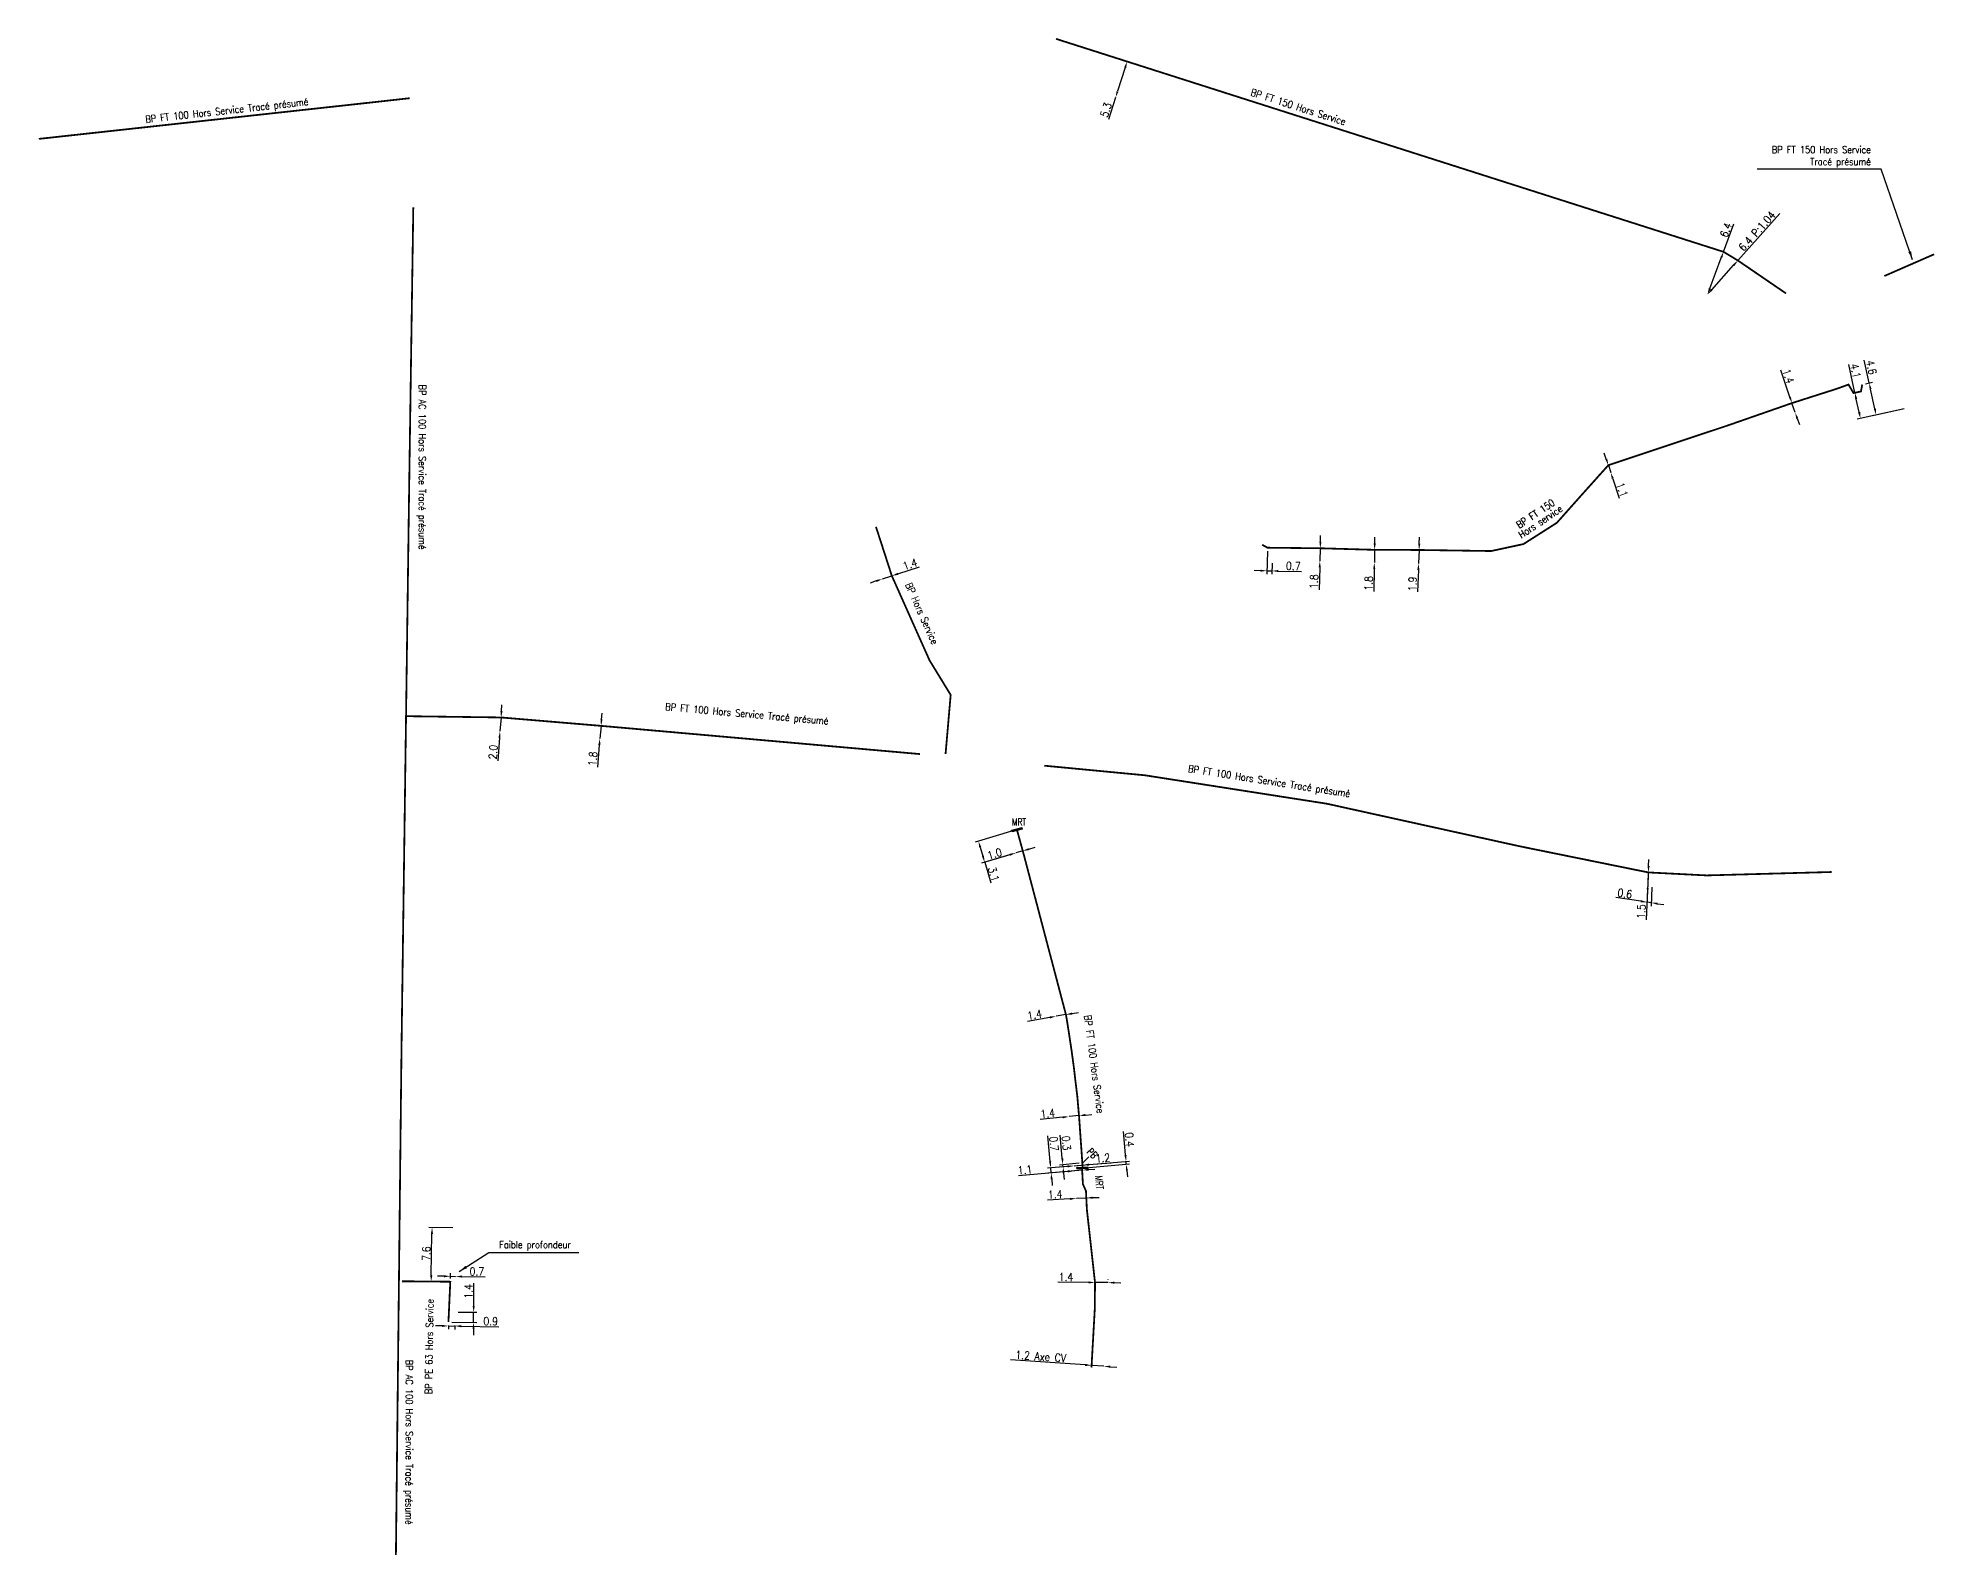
# Model space of a CAD drawing. Header units: millimetres. Extents: x 185000 to 186000, y 128000 to 129005.
# Drawn here: x 184999.9 to 185266.6, y 128509.4 to 128721.6 of the extents above; entities that cross this region are included whole.
import ezdxf
from ezdxf.enums import TextEntityAlignment as Align

# ---------------------------------------------------------------- set-up
doc = ezdxf.new("R2010")
doc.units = ezdxf.units.MM
doc.header["$PDMODE"] = 34
doc.linetypes.add('L_25_FT', pattern=[2000, 1000, 1000])
doc.layers.get('0').update_dxf_attribs({"linetype": 'CONTINUOUS'})
doc.layers.get('DEFPOINTS').update_dxf_attribs({"linetype": 'CONTINUOUS'})
doc.layers.add('L_908', color=5, linetype='CONTINUOUS')
doc.styles.add('G_ROMANS', font='ROMANS.SHX', dxfattribs={"width": 0.75})
doc.styles.get("Standard").update_dxf_attribs({"font": 'romans.shx', "width": 0.85})
doc.linetypes.add('BP_HS', pattern='A,2,-1,["G",Standard,S=0.85,R=0,X=-0.27,Y=-0.4],-1', length=4)
doc.dimstyles.get("Standard").update_dxf_attribs({"dimtxt": 1.5, "dimasz": 1.2, "dimexe": 0.625, "dimexo": 0.625, "dimgap": 0.25, "dimtad": 1, "dimdec": 1, "dimzin": 0, "dimdsep": 46, "dimtxsty": 'Standard', "dimcen": -0.5, "dimadec": 0, "dimazin": 0, "dimtfac": 1, "dimtdec": 1, "dimtmove": 0, "dimatfit": 3, "dimfxl": 0, "dimtolj": 1, "dimtzin": 0, "dimarcsym": 0})

# ---------------------------------------------------------------- blocks, each defined once
blk = doc.blocks.new('*D0')
at = {"layer": 'DEFPOINTS', "color": 0, "linetype": 'Continuous', "transparency": 16777216}
for p in [(185180.08, 128648.04), (185180.08, 128648.04), (185180.13, 128649.84)]:
    blk.add_point(p, dxfattribs=at)
at = {"layer": 'L_908', "color": 0, "linetype": 'Continuous', "lineweight": -2, "transparency": 16777216}
for p, q in [((185180.16, 128650.74), (185180.18, 128651.64)), ((185180.13, 128649.84), (185180.08, 128648.04)), ((185180.55, 128648.03), (185180.55, 128648.03)), ((185180.6, 128649.83), (185180.6, 128649.83)), ((185180.05, 128647.14), (185179.96, 128644))]:
    blk.add_line(p, q, dxfattribs=at)
at = {"layer": 'L_908', "color": 0, "linetype": 'Continuous', "transparency": 16777216}
for points in [[(185180.01, 128650.75), (185180.31, 128650.74), (185180.13, 128649.84)], [(185179.9, 128647.15), (185180.2, 128647.14), (185180.08, 128648.04)]]:
    blk.add_solid(points, dxfattribs=at)
at = {"layer": 'L_908', "color": 0, "linetype": 'Continuous', "transparency": 16777216, "insert": (185179.24, 128645.15), "char_height": 1.125, "attachment_point": 5, "rotation": 88.3059}
blk.add_mtext('\\A1;1.8', dxfattribs=at)
blk = doc.blocks.new('*D1')
at = {"layer": 'DEFPOINTS', "color": 0, "linetype": 'Continuous', "transparency": 16777216}
for p in [(185193.95, 128647.7), (185193.95, 128647.7), (185194.02, 128649.6)]:
    blk.add_point(p, dxfattribs=at)
at = {"layer": 'L_908', "color": 0, "linetype": 'Continuous', "lineweight": -2, "transparency": 16777216}
for p, q in [((185194.06, 128650.5), (185194.09, 128651.39)), ((185194.02, 128649.6), (185193.95, 128647.7)), ((185193.92, 128646.8), (185193.81, 128643.7))]:
    blk.add_line(p, q, dxfattribs=at)
at = {"layer": 'L_908', "color": 0, "linetype": 'Continuous', "transparency": 16777216}
for points in [[(185193.91, 128650.5), (185194.21, 128650.49), (185194.02, 128649.6)], [(185193.77, 128646.8), (185194.07, 128646.79), (185193.95, 128647.7)]]:
    blk.add_solid(points, dxfattribs=at)
at = {"layer": 'L_908', "color": 0, "linetype": 'Continuous', "transparency": 16777216, "insert": (185193.1, 128644.83), "char_height": 1.125, "attachment_point": 5, "rotation": 87.8875}
blk.add_mtext('\\A1;1.9', dxfattribs=at)
blk = doc.blocks.new('*D2')
at = {"layer": 'DEFPOINTS', "color": 0, "linetype": 'Continuous', "transparency": 16777216}
for p in [(185187.74, 128647.82), (185187.74, 128647.82), (185187.77, 128649.62)]:
    blk.add_point(p, dxfattribs=at)
at = {"layer": 'L_908', "color": 0, "linetype": 'Continuous', "lineweight": -2, "transparency": 16777216}
for p, q in [((185187.79, 128650.52), (185187.8, 128651.42)), ((185187.77, 128649.62), (185187.74, 128647.82)), ((185188.2, 128647.81), (185188.2, 128647.81)), ((185188.24, 128649.61), (185188.24, 128649.61)), ((185187.72, 128646.92), (185187.66, 128643.77))]:
    blk.add_line(p, q, dxfattribs=at)
at = {"layer": 'L_908', "color": 0, "linetype": 'Continuous', "transparency": 16777216}
for points in [[(185187.64, 128650.52), (185187.94, 128650.51), (185187.77, 128649.62)], [(185187.57, 128646.92), (185187.87, 128646.91), (185187.74, 128647.82)]]:
    blk.add_solid(points, dxfattribs=at)
at = {"layer": 'L_908', "color": 0, "linetype": 'Continuous', "transparency": 16777216, "insert": (185186.93, 128644.91), "char_height": 1.125, "attachment_point": 5, "rotation": 88.9071}
blk.add_mtext('\\A1;1.8', dxfattribs=at)
blk = doc.blocks.new('*D3')
at = {"layer": 'DEFPOINTS', "color": 0, "linetype": 'Continuous', "transparency": 16777216}
for p in [(185220.63, 128661.52), (185220.63, 128661.52), (185220.97, 128660.48)]:
    blk.add_point(p, dxfattribs=at)
at = {"layer": 'L_908', "color": 0, "linetype": 'Continuous', "lineweight": -2, "transparency": 16777216}
for p, q in [((185220.34, 128662.37), (185220.06, 128663.23)), ((185220.63, 128661.52), (185220.97, 128660.48)), ((185221.26, 128659.62), (185222.16, 128656.9))]:
    blk.add_line(p, q, dxfattribs=at)
at = {"layer": 'L_908', "color": 0, "linetype": 'Continuous', "transparency": 16777216}
for points in [[(185220.48, 128662.42), (185220.2, 128662.33), (185220.63, 128661.52)], [(185221.4, 128659.67), (185221.11, 128659.57), (185220.97, 128660.48)]]:
    blk.add_solid(points, dxfattribs=at)
at = {"layer": 'L_908', "color": 0, "linetype": 'Continuous', "transparency": 16777216, "insert": (185222.56, 128658.07), "char_height": 1.125, "attachment_point": 5, "rotation": 288.4004}
blk.add_mtext('\\A1;1.1', dxfattribs=at)
blk = doc.blocks.new('*D4')
at = {"layer": 'DEFPOINTS', "color": 0, "linetype": 'Continuous', "transparency": 16777216}
for p in [(185246.44, 128670.25), (185246.9, 128668.93), (185246.9, 128668.93)]:
    blk.add_point(p, dxfattribs=at)
at = {"layer": 'L_908', "color": 0, "linetype": 'Continuous', "lineweight": -2, "transparency": 16777216}
for p, q in [((185246.15, 128671.1), (185244.86, 128674.87)), ((185246.9, 128668.93), (185246.44, 128670.25)), ((185247.19, 128668.08), (185247.48, 128667.22))]:
    blk.add_line(p, q, dxfattribs=at)
at = {"layer": 'L_908', "color": 0, "linetype": 'Continuous', "transparency": 16777216}
for points in [[(185246.29, 128671.15), (185246.01, 128671.05), (185246.44, 128670.25)], [(185247.33, 128668.12), (185247.04, 128668.03), (185246.9, 128668.93)]]:
    blk.add_solid(points, dxfattribs=at)
at = {"layer": 'L_908', "color": 0, "linetype": 'Continuous', "transparency": 16777216, "insert": (185245.94, 128674.03), "char_height": 1.125, "attachment_point": 5, "rotation": 288.8755}
blk.add_mtext('\\A1;1.4', dxfattribs=at)
blk = doc.blocks.new('*D5')
at = {"layer": 'DEFPOINTS', "color": 0, "linetype": 'Continuous', "transparency": 16777216}
for p in [(185256.32, 128672.86), (185258.28, 128668.58), (185262.67, 128669.54)]:
    blk.add_point(p, dxfattribs=at)
at = {"layer": 'L_908', "color": 0, "linetype": 'Continuous', "lineweight": -2, "transparency": 16777216}
for p, q in [((185257.31, 128673.08), (185256.61, 128676.28)), ((185256.78, 128672.96), (185257.76, 128673.18)), ((185258.09, 128669.46), (185257.5, 128672.2)), ((185262.22, 128669.44), (185257.82, 128668.48))]:
    blk.add_line(p, q, dxfattribs=at)
at = {"layer": 'L_908', "color": 0, "linetype": 'Continuous', "transparency": 16777216}
for points in [[(185257.64, 128672.23), (185257.35, 128672.17), (185257.31, 128673.08)], [(185258.24, 128669.49), (185257.94, 128669.43), (185258.28, 128668.58)]]:
    blk.add_solid(points, dxfattribs=at)
at = {"layer": 'L_908', "color": 0, "linetype": 'Continuous', "transparency": 16777216, "insert": (185257.6, 128675.28), "char_height": 1.125, "attachment_point": 5, "rotation": 282.2547}
blk.add_mtext('\\A1;4.6', dxfattribs=at)
blk = doc.blocks.new('*D6')
at = {"layer": 'DEFPOINTS', "color": 0, "linetype": 'Continuous', "transparency": 16777216}
for p in [(185255.29, 128671.7), (185262.67, 128669.54), (185256.07, 128668.1)]:
    blk.add_point(p, dxfattribs=at)
at = {"layer": 'L_908', "color": 0, "linetype": 'Continuous', "lineweight": -2, "transparency": 16777216}
for p, q in [((185255.29, 128671.7), (185254.43, 128675.67)), ((185255.88, 128668.98), (185255.48, 128670.82)), ((185262.22, 128669.44), (185255.61, 128668))]:
    blk.add_line(p, q, dxfattribs=at)
at = {"layer": 'L_908', "color": 0, "linetype": 'Continuous', "transparency": 16777216}
for points in [[(185255.63, 128670.86), (185255.33, 128670.79), (185255.29, 128671.7)], [(185256.03, 128669.01), (185255.73, 128668.95), (185256.07, 128668.1)]]:
    blk.add_solid(points, dxfattribs=at)
at = {"layer": 'L_908', "color": 0, "linetype": 'Continuous', "transparency": 16777216, "insert": (185255.38, 128674.8), "char_height": 1.125, "attachment_point": 5, "rotation": 282.2547}
blk.add_mtext('\\A1;4.1', dxfattribs=at)
blk = doc.blocks.new('*D7')
at = {"layer": 'DEFPOINTS', "color": 0, "linetype": 'Continuous', "transparency": 16777216}
for p in [(185172.71, 128649.92), (185173.37, 128648.2), (185173.33, 128646.66)]:
    blk.add_point(p, dxfattribs=at)
at = {"layer": 'L_908', "color": 0, "linetype": 'Continuous', "lineweight": -2, "transparency": 16777216}
for p, q in [((185172.7, 128649.45), (185172.62, 128646.2)), ((185173.36, 128647.73), (185173.32, 128646.19)), ((185171.73, 128646.69), (185170.83, 128646.72)), ((185172.63, 128646.67), (185173.33, 128646.66)), ((185174.23, 128646.64), (185177.51, 128646.56))]:
    blk.add_line(p, q, dxfattribs=at)
at = {"layer": 'L_908', "color": 0, "linetype": 'Continuous', "transparency": 16777216}
for points in [[(185171.74, 128646.84), (185171.73, 128646.54), (185172.63, 128646.67)], [(185174.24, 128646.79), (185174.23, 128646.49), (185173.33, 128646.66)]]:
    blk.add_solid(points, dxfattribs=at)
at = {"layer": 'L_908', "color": 0, "linetype": 'Continuous', "transparency": 16777216, "insert": (185176.34, 128647.34), "char_height": 1.125, "attachment_point": 5, "rotation": 358.656}
blk.add_mtext('\\A1;0.7', dxfattribs=at)
blk = doc.blocks.new('*D30')
at = {"layer": 'DEFPOINTS', "color": 0, "linetype": 'Continuous', "transparency": 16777216}
for p in [(185057.58, 128541.04), (185058.49, 128542.45), (185061.12, 128542.41)]:
    blk.add_point(p, dxfattribs=at)
at = {"layer": 'L_908', "color": 0, "linetype": 'Continuous', "lineweight": -2, "transparency": 16777216}
for p, q in [((185061.13, 128543.31), (185061.17, 128546.5)), ((185058.05, 128541.03), (185061.58, 128540.98)), ((185058.96, 128542.44), (185061.59, 128542.41)), ((185061.11, 128540.99), (185061.12, 128542.41)), ((185061.1, 128540.09), (185061.09, 128539.19))]:
    blk.add_line(p, q, dxfattribs=at)
at = {"layer": 'L_908', "color": 0, "linetype": 'Continuous', "transparency": 16777216}
for points in [[(185060.98, 128543.31), (185061.28, 128543.31), (185061.12, 128542.41)], [(185060.95, 128540.09), (185061.25, 128540.09), (185061.11, 128540.99)]]:
    blk.add_solid(points, dxfattribs=at)
at = {"layer": 'L_908', "color": 0, "linetype": 'Continuous', "transparency": 16777216, "insert": (185060.4, 128545.36), "char_height": 1.125, "attachment_point": 5, "rotation": 89.416}
blk.add_mtext('\\A1;1.4', dxfattribs=at)
blk = doc.blocks.new('*D40')
at = {"layer": 'DEFPOINTS', "color": 0, "linetype": 'Continuous', "transparency": 16777216}
for p in [(185147.99, 128534.95), (185149.72, 128534.83), (185149.72, 128534.83)]:
    blk.add_point(p, dxfattribs=at)
at = {"layer": 'L_908', "color": 0, "linetype": 'Continuous', "lineweight": -2, "transparency": 16777216}
for p, q in [((185147.09, 128535.01), (185136.58, 128535.75)), ((185149.72, 128534.83), (185147.99, 128534.95)), ((185150.62, 128534.76), (185151.52, 128534.7))]:
    blk.add_line(p, q, dxfattribs=at)
at = {"layer": 'L_908', "color": 0, "linetype": 'Continuous', "transparency": 16777216}
for points in [[(185147.1, 128535.16), (185147.08, 128534.86), (185147.99, 128534.95)], [(185150.63, 128534.91), (185150.61, 128534.61), (185149.72, 128534.83)]]:
    blk.add_solid(points, dxfattribs=at)
at = {"layer": 'L_908', "color": 0, "linetype": 'Continuous', "transparency": 16777216, "insert": (185140.84, 128536.2), "char_height": 1.125, "attachment_point": 5, "rotation": 355.9779}
blk.add_mtext('\\A1;1.2 Axe CV', dxfattribs=at)
blk = doc.blocks.new('*D41')
at = {"layer": 'DEFPOINTS', "color": 0, "linetype": 'Continuous', "transparency": 16777216}
for p in [(185148.47, 128546.6), (185148.47, 128546.6), (185150.3, 128546.57)]:
    blk.add_point(p, dxfattribs=at)
at = {"layer": 'L_908', "color": 0, "linetype": 'Continuous', "lineweight": -2, "transparency": 16777216}
for p, q in [((185147.57, 128546.61), (185143.24, 128546.64)), ((185150.3, 128546.58), (185148.47, 128546.6)), ((185150.3, 128547.04), (185150.3, 128547.05)), ((185151.2, 128546.58), (185152.1, 128546.57))]:
    blk.add_line(p, q, dxfattribs=at)
at = {"layer": 'L_908', "color": 0, "linetype": 'Continuous', "transparency": 16777216}
for points in [[(185147.57, 128546.76), (185147.57, 128546.46), (185148.47, 128546.6)], [(185151.2, 128546.73), (185151.2, 128546.43), (185150.3, 128546.58)]]:
    blk.add_solid(points, dxfattribs=at)
at = {"layer": 'L_908', "color": 0, "linetype": 'Continuous', "transparency": 16777216, "insert": (185144.39, 128547.38), "char_height": 1.125, "attachment_point": 5, "rotation": 359.5088}
blk.add_mtext('\\A1;1.4', dxfattribs=at)
blk = doc.blocks.new('*D48')
at = {"layer": 'DEFPOINTS', "color": 0, "linetype": 'Continuous', "transparency": 16777216}
for p in [(185138.32, 128607.28), (185137.36, 128607), (185137.36, 128607)]:
    blk.add_point(p, dxfattribs=at)
at = {"layer": 'L_908', "color": 0, "linetype": 'Continuous', "lineweight": -2, "transparency": 16777216}
for p, q in [((185137.23, 128607.45), (185137.23, 128607.45)), ((185138.32, 128607.28), (185137.36, 128607)), ((185138.19, 128607.73), (185138.19, 128607.73)), ((185139.18, 128607.54), (185140.04, 128607.8)), ((185136.5, 128606.74), (185133.49, 128605.85))]:
    blk.add_line(p, q, dxfattribs=at)
at = {"layer": 'L_908', "color": 0, "linetype": 'Continuous', "transparency": 16777216}
for points in [[(185139.14, 128607.68), (185139.22, 128607.4), (185138.32, 128607.28)], [(185136.46, 128606.89), (185136.54, 128606.6), (185137.36, 128607)]]:
    blk.add_solid(points, dxfattribs=at)
at = {"layer": 'L_908', "color": 0, "linetype": 'Continuous', "transparency": 16777216, "insert": (185134.35, 128606.89), "char_height": 1.125, "attachment_point": 5, "rotation": 16.5289}
blk.add_mtext('\\A1;1.0', dxfattribs=at)
blk = doc.blocks.new('*D49')
at = {"layer": 'DEFPOINTS', "color": 0, "linetype": 'Continuous', "transparency": 16777216}
for p in [(185145.52, 128563), (185145.52, 128563), (185146.71, 128563.1)]:
    blk.add_point(p, dxfattribs=at)
at = {"layer": 'L_908', "color": 0, "linetype": 'Continuous', "lineweight": -2, "transparency": 16777216}
for p, q in [((185144.62, 128562.92), (185143.72, 128562.84)), ((185145.52, 128563), (185146.71, 128563.1)), ((185147.61, 128563.18), (185150.74, 128563.45))]:
    blk.add_line(p, q, dxfattribs=at)
at = {"layer": 'L_908', "color": 0, "linetype": 'Continuous', "transparency": 16777216}
for points in [[(185144.61, 128563.07), (185144.63, 128562.77), (185145.52, 128563)], [(185147.6, 128563.33), (185147.62, 128563.03), (185146.71, 128563.1)]]:
    blk.add_solid(points, dxfattribs=at)
at = {"layer": 'L_908', "color": 0, "linetype": 'Continuous', "transparency": 16777216, "insert": (185149.56, 128564.1), "char_height": 1.125, "attachment_point": 5, "rotation": 4.9445}
blk.add_mtext('\\A1;1.2', dxfattribs=at)
blk = doc.blocks.new('*D50')
at = {"layer": 'DEFPOINTS', "color": 0, "linetype": 'Continuous', "transparency": 16777216}
for p in [(185143, 128584.03), (185143, 128584.03), (185144.38, 128584.27)]:
    blk.add_point(p, dxfattribs=at)
at = {"layer": 'L_908', "color": 0, "linetype": 'Continuous', "lineweight": -2, "transparency": 16777216}
for p, q in [((185142.11, 128583.87), (185138.98, 128583.32)), ((185144.38, 128584.27), (185143, 128584.03)), ((185145.27, 128584.43), (185146.15, 128584.58))]:
    blk.add_line(p, q, dxfattribs=at)
at = {"layer": 'L_908', "color": 0, "linetype": 'Continuous', "transparency": 16777216}
for points in [[(185142.09, 128584.02), (185142.14, 128583.72), (185143, 128584.03)], [(185145.24, 128584.57), (185145.29, 128584.28), (185144.38, 128584.27)]]:
    blk.add_solid(points, dxfattribs=at)
at = {"layer": 'L_908', "color": 0, "linetype": 'Continuous', "transparency": 16777216, "insert": (185139.97, 128584.25), "char_height": 1.125, "attachment_point": 5, "rotation": 10.0044}
blk.add_mtext('\\A1;1.4', dxfattribs=at)
blk = doc.blocks.new('*D51')
at = {"layer": 'DEFPOINTS', "color": 0, "linetype": 'Continuous', "transparency": 16777216}
for p in [(185144.82, 128569.92), (185144.82, 128569.92), (185146.22, 128570.06)]:
    blk.add_point(p, dxfattribs=at)
at = {"layer": 'L_908', "color": 0, "linetype": 'Continuous', "lineweight": -2, "transparency": 16777216}
for p, q in [((185146.22, 128570.06), (185144.82, 128569.92)), ((185147.11, 128570.15), (185148.01, 128570.24)), ((185143.93, 128569.83), (185140.76, 128569.51))]:
    blk.add_line(p, q, dxfattribs=at)
at = {"layer": 'L_908', "color": 0, "linetype": 'Continuous', "transparency": 16777216}
for points in [[(185143.91, 128569.98), (185143.94, 128569.68), (185144.82, 128569.92)], [(185147.1, 128570.3), (185147.13, 128570), (185146.22, 128570.06)]]:
    blk.add_solid(points, dxfattribs=at)
at = {"layer": 'L_908', "color": 0, "linetype": 'Continuous', "transparency": 16777216, "insert": (185141.82, 128570.37), "char_height": 1.125, "attachment_point": 5, "rotation": 5.7744}
blk.add_mtext('\\A1;1.4', dxfattribs=at)
blk = doc.blocks.new('L_340_13')
at = {"color": 0, "linetype": 'Continuous', "flags": 128}
blk.add_lwpolyline([(0, 0), (0, 1.25)], dxfattribs=at)
at = {"color": 0, "linetype": 'Continuous', "style": 'G_ROMANS', "width": 0.75}
blk.add_text('PB', height=1, dxfattribs=at).set_placement((0, 1.95), align=Align.MIDDLE)
at = {"color": 0, "linetype": 'Continuous', "width": 0.75, "flags": 3}
for tag, p in [('DEF_LEG', (0, -10)), ('DEF_COUP', (0, -12.5)), ('DEF_TYPE', (0, -15))]:
    blk.add_attdef(tag, text='', height=1.2, dxfattribs=at).set_placement(p, align=Align.MIDDLE)
blk = doc.blocks.new('L_340_17')
at = {"linetype": 'Continuous'}
blk.add_hatch(color=0, dxfattribs=at).paths.add_polyline_path([(0.125, 0.75), (-0.125, 0.75), (-0.125, -0.75), (0.125, -0.75)])
at = {"color": 0, "linetype": 'Continuous'}
blk.add_lwpolyline([(-0.125, 0.75), (0.125, 0.75), (0.125, -0.75), (-0.125, -0.75)], close=True, dxfattribs=at)
at = {"color": 0, "linetype": 'Continuous', "style": 'G_ROMANS', "width": 0.75}
for tag, height, flags, p in [('MRT', 1.5, 8, (0, 3)), ('DEF_LEG', 1.2, 3, (0, -5)), ('DEF_COUP', 1.2, 3, (0, -7.5)), ('DEF_TYPE', 1.2, 3, (0, -10))]:
    blk.add_attdef(tag, text='', height=height, dxfattribs=dict(at, flags=flags)).set_placement(p, align=Align.MIDDLE)
blk = doc.blocks.new('*D52')
at = {"layer": 'DEFPOINTS', "color": 0, "linetype": 'Continuous', "transparency": 16777216}
for p in [(185137.49, 128610.27), (185132.96, 128605.69), (185137.36, 128607)]:
    blk.add_point(p, dxfattribs=at)
at = {"layer": 'L_908', "color": 0, "linetype": 'Continuous', "lineweight": -2, "transparency": 16777216}
for p, q in [((185137.04, 128610.14), (185131.63, 128608.53)), ((185132.33, 128607.8), (185132.7, 128606.56)), ((185136.91, 128606.87), (185132.51, 128605.56)), ((185132.96, 128605.69), (185133.82, 128602.81))]:
    blk.add_line(p, q, dxfattribs=at)
at = {"layer": 'L_908', "color": 0, "linetype": 'Continuous', "transparency": 16777216}
for points in [[(185132.48, 128607.85), (185132.19, 128607.76), (185132.08, 128608.67)], [(185132.85, 128606.6), (185132.56, 128606.51), (185132.96, 128605.69)]]:
    blk.add_solid(points, dxfattribs=at)
at = {"layer": 'L_908', "color": 0, "linetype": 'Continuous', "transparency": 16777216, "insert": (185134.23, 128604.03), "char_height": 1.125, "attachment_point": 5, "rotation": 286.5289}
blk.add_mtext('\\A1;3.1', dxfattribs=at)
blk = doc.blocks.new('*D53')
at = {"layer": 'DEFPOINTS', "color": 0, "linetype": 'Continuous', "transparency": 16777216}
for p in [(185145.85, 128558.41), (185145.85, 128558.41), (185147.25, 128558.48)]:
    blk.add_point(p, dxfattribs=at)
at = {"layer": 'L_908', "color": 0, "linetype": 'Continuous', "lineweight": -2, "transparency": 16777216}
for p, q in [((185144.95, 128558.36), (185141.77, 128558.19)), ((185147.25, 128558.48), (185145.85, 128558.41)), ((185148.15, 128558.53), (185149.05, 128558.57))]:
    blk.add_line(p, q, dxfattribs=at)
at = {"layer": 'L_908', "color": 0, "linetype": 'Continuous', "transparency": 16777216}
for points in [[(185144.95, 128558.51), (185144.96, 128558.21), (185145.85, 128558.41)], [(185148.14, 128558.68), (185148.16, 128558.38), (185147.25, 128558.48)]]:
    blk.add_solid(points, dxfattribs=at)
at = {"layer": 'L_908', "color": 0, "linetype": 'Continuous', "transparency": 16777216, "insert": (185142.87, 128559), "char_height": 1.125, "attachment_point": 5, "rotation": 3.0305}
blk.add_mtext('\\A1;1.4', dxfattribs=at)
blk = doc.blocks.new('*D54')
at = {"layer": 'DEFPOINTS', "color": 0, "linetype": 'Continuous', "transparency": 16777216}
for p in [(185142.24, 128562.71), (185145.52, 128563), (185146.66, 128562.39)]:
    blk.add_point(p, dxfattribs=at)
at = {"layer": 'L_908', "color": 0, "linetype": 'Continuous', "lineweight": -2, "transparency": 16777216}
for p, q in [((185142.16, 128563.61), (185141.85, 128567.24)), ((185145.05, 128562.96), (185141.77, 128562.67)), ((185146.2, 128562.35), (185141.83, 128561.98)), ((185142.3, 128562.02), (185142.24, 128562.71)), ((185142.38, 128561.12), (185142.45, 128560.22))]:
    blk.add_line(p, q, dxfattribs=at)
at = {"layer": 'L_908', "color": 0, "linetype": 'Continuous', "transparency": 16777216}
for points in [[(185142.31, 128563.62), (185142.01, 128563.6), (185142.24, 128562.71)], [(185142.53, 128561.13), (185142.23, 128561.11), (185142.3, 128562.02)]]:
    blk.add_solid(points, dxfattribs=at)
at = {"layer": 'L_908', "color": 0, "linetype": 'Continuous', "transparency": 16777216, "insert": (185142.7, 128566.12), "char_height": 1.125, "attachment_point": 5, "rotation": 274.9445}
blk.add_mtext('\\A1;0.7', dxfattribs=at)
blk = doc.blocks.new('*D55')
at = {"layer": 'DEFPOINTS', "color": 0, "linetype": 'Continuous', "transparency": 16777216}
for p in [(185145.57, 128562.3), (185145.57, 128562.3), (185146.66, 128562.39)]:
    blk.add_point(p, dxfattribs=at)
at = {"layer": 'L_908', "color": 0, "linetype": 'Continuous', "lineweight": -2, "transparency": 16777216}
for p, q in [((185144.67, 128562.22), (185137.71, 128561.62)), ((185146.66, 128562.39), (185145.57, 128562.3)), ((185147.56, 128562.47), (185148.46, 128562.55))]:
    blk.add_line(p, q, dxfattribs=at)
at = {"layer": 'L_908', "color": 0, "linetype": 'Continuous', "transparency": 16777216}
for points in [[(185144.66, 128562.37), (185144.68, 128562.07), (185145.57, 128562.3)], [(185147.55, 128562.62), (185147.57, 128562.32), (185146.66, 128562.39)]]:
    blk.add_solid(points, dxfattribs=at)
at = {"layer": 'L_908', "color": 0, "linetype": 'Continuous', "transparency": 16777216, "insert": (185138.63, 128562.45), "char_height": 1.125, "attachment_point": 5, "rotation": 4.9445}
blk.add_mtext('\\A1;1.1', dxfattribs=at)
blk = doc.blocks.new('*D56')
at = {"layer": 'DEFPOINTS', "color": 0, "linetype": 'Continuous', "transparency": 16777216}
for p in [(185143.98, 128562.86), (185145.52, 128563), (185146.69, 128563.4)]:
    blk.add_point(p, dxfattribs=at)
at = {"layer": 'L_908', "color": 0, "linetype": 'Continuous', "lineweight": -2, "transparency": 16777216}
for p, q in [((185143.87, 128564.06), (185143.59, 128567.33)), ((185146.22, 128563.36), (185143.48, 128563.12)), ((185145.05, 128562.96), (185143.51, 128562.82)), ((185143.98, 128562.86), (185143.95, 128563.16)), ((185144.05, 128561.97), (185144.13, 128561.07))]:
    blk.add_line(p, q, dxfattribs=at)
at = {"layer": 'L_908', "color": 0, "linetype": 'Continuous', "transparency": 16777216}
for points in [[(185144.02, 128564.07), (185143.72, 128564.05), (185143.95, 128563.16)], [(185144.2, 128561.98), (185143.9, 128561.95), (185143.98, 128562.86)]]:
    blk.add_solid(points, dxfattribs=at)
at = {"layer": 'L_908', "color": 0, "linetype": 'Continuous', "transparency": 16777216, "insert": (185144.44, 128566.21), "char_height": 1.125, "attachment_point": 5, "rotation": 274.9445}
blk.add_mtext('\\A1;0.3', dxfattribs=at)
blk = doc.blocks.new('*D57')
at = {"layer": 'DEFPOINTS', "color": 0, "linetype": 'Continuous', "transparency": 16777216}
for p in [(185145.52, 128563), (185146.69, 128562.7), (185152.83, 128563.63)]:
    blk.add_point(p, dxfattribs=at)
at = {"layer": 'L_908', "color": 0, "linetype": 'Continuous', "lineweight": -2, "transparency": 16777216}
for p, q in [((185152.76, 128564.53), (185152.47, 128567.84)), ((185145.98, 128563.04), (185153.3, 128563.67)), ((185147.15, 128562.74), (185153.33, 128563.27)), ((185152.87, 128563.23), (185152.83, 128563.63)), ((185152.95, 128562.34), (185153.02, 128561.44))]:
    blk.add_line(p, q, dxfattribs=at)
at = {"layer": 'L_908', "color": 0, "linetype": 'Continuous', "transparency": 16777216}
for points in [[(185152.91, 128564.54), (185152.61, 128564.51), (185152.83, 128563.63)], [(185153.09, 128562.35), (185152.8, 128562.32), (185152.87, 128563.23)]]:
    blk.add_solid(points, dxfattribs=at)
at = {"layer": 'L_908', "color": 0, "linetype": 'Continuous', "transparency": 16777216, "insert": (185153.32, 128566.7), "char_height": 1.125, "attachment_point": 5, "rotation": 274.9445}
blk.add_mtext('\\A1;0.4', dxfattribs=at)
blk = doc.blocks.new('*D58')
at = {"layer": 'DEFPOINTS', "color": 0, "linetype": 'Continuous', "transparency": 16777216}
for p in [(185055.28, 128554.33), (185058.69, 128554.28), (185055.15, 128546.74)]:
    blk.add_point(p, dxfattribs=at)
at = {"layer": 'L_908', "color": 0, "linetype": 'Continuous', "lineweight": -2, "transparency": 16777216}
for p, q in [((185058.22, 128554.29), (185054.81, 128554.34)), ((185055.17, 128547.64), (185055.26, 128553.43))]:
    blk.add_line(p, q, dxfattribs=at)
at = {"layer": 'L_908', "color": 0, "linetype": 'Continuous', "transparency": 16777216}
for points in [[(185055.11, 128553.44), (185055.41, 128553.43), (185055.28, 128554.33)], [(185055.02, 128547.64), (185055.32, 128547.63), (185055.15, 128546.74)]]:
    blk.add_solid(points, dxfattribs=at)
at = {"layer": 'L_908', "color": 0, "linetype": 'Continuous', "transparency": 16777216, "insert": (185054.47, 128550.66), "char_height": 1.125, "attachment_point": 5, "rotation": 89.0428}
blk.add_mtext('\\A1;7.6', dxfattribs=at)
blk = doc.blocks.new('*D59')
at = {"layer": 'DEFPOINTS', "color": 0, "linetype": 'Continuous', "transparency": 16777216}
for p in [(185057.58, 128541.04), (185058.48, 128541.03), (185058.47, 128540.48)]:
    blk.add_point(p, dxfattribs=at)
at = {"layer": 'L_908', "color": 0, "linetype": 'Continuous', "lineweight": -2, "transparency": 16777216}
for p, q in [((185057.57, 128540.57), (185057.57, 128540.02)), ((185056.67, 128540.5), (185055.77, 128540.51)), ((185057.57, 128540.49), (185058.47, 128540.48)), ((185058.47, 128540.56), (185058.47, 128540.01)), ((185059.37, 128540.46), (185064.67, 128540.39))]:
    blk.add_line(p, q, dxfattribs=at)
at = {"layer": 'L_908', "color": 0, "linetype": 'Continuous', "transparency": 16777216}
for points in [[(185056.67, 128540.65), (185056.67, 128540.35), (185057.57, 128540.49)], [(185059.37, 128540.61), (185059.37, 128540.31), (185058.47, 128540.48)]]:
    blk.add_solid(points, dxfattribs=at)
at = {"layer": 'L_908', "color": 0, "linetype": 'Continuous', "transparency": 16777216, "insert": (185063.52, 128541.16), "char_height": 1.125, "attachment_point": 5, "rotation": 359.2294}
blk.add_mtext('\\A1;0.9', dxfattribs=at)
blk = doc.blocks.new('*D64')
at = {"layer": 'DEFPOINTS', "color": 0, "linetype": 'Continuous', "transparency": 16777216}
for p in [(185057.84, 128546.71), (185058.58, 128547.45), (185058.58, 128547.45)]:
    blk.add_point(p, dxfattribs=at)
at = {"layer": 'L_908', "color": 0, "linetype": 'Continuous', "lineweight": -2, "transparency": 16777216}
for p, q in [((185056.95, 128547.48), (185056.05, 128547.5)), ((185057.85, 128547.18), (185057.86, 128547.93)), ((185057.85, 128547.47), (185058.58, 128547.45)), ((185059.48, 128547.44), (185062.76, 128547.38))]:
    blk.add_line(p, q, dxfattribs=at)
at = {"layer": 'L_908', "color": 0, "linetype": 'Continuous', "transparency": 16777216}
for points in [[(185056.96, 128547.63), (185056.95, 128547.33), (185057.85, 128547.47)], [(185059.48, 128547.59), (185059.47, 128547.29), (185058.58, 128547.45)]]:
    blk.add_solid(points, dxfattribs=at)
at = {"layer": 'L_908', "color": 0, "linetype": 'Continuous', "transparency": 16777216, "insert": (185061.58, 128548.15), "char_height": 1.125, "attachment_point": 5, "rotation": 359.0428}
blk.add_mtext('\\A1;0.7', dxfattribs=at)
blk = doc.blocks.new('*D65')
at = {"layer": 'DEFPOINTS', "color": 0, "linetype": 'Continuous', "transparency": 16777216}
for p in [(185064.97, 128626.05), (185064.82, 128624.1), (185064.82, 128624.1)]:
    blk.add_point(p, dxfattribs=at)
at = {"layer": 'L_908', "color": 0, "linetype": 'Continuous', "lineweight": -2, "transparency": 16777216}
for p, q in [((185064.97, 128626.05), (185064.82, 128624.1)), ((185065.04, 128626.94), (185065.1, 128627.84)), ((185064.76, 128623.2), (185064.51, 128619.94))]:
    blk.add_line(p, q, dxfattribs=at)
at = {"layer": 'L_908', "color": 0, "linetype": 'Continuous', "transparency": 16777216}
for points in [[(185064.89, 128626.96), (185065.19, 128626.93), (185064.97, 128626.05)], [(185064.61, 128623.22), (185064.9, 128623.19), (185064.82, 128624.1)]]:
    blk.add_solid(points, dxfattribs=at)
at = {"layer": 'L_908', "color": 0, "linetype": 'Continuous', "transparency": 16777216, "insert": (185063.85, 128621.18), "char_height": 1.125, "attachment_point": 5, "rotation": 85.691}
blk.add_mtext('\\A1;2.0', dxfattribs=at)
blk = doc.blocks.new('*D66')
at = {"layer": 'DEFPOINTS', "color": 0, "linetype": 'Continuous', "transparency": 16777216}
for p in [(185079.03, 128624.87), (185078.87, 128623.08), (185078.87, 128623.08)]:
    blk.add_point(p, dxfattribs=at)
at = {"layer": 'L_908', "color": 0, "linetype": 'Continuous', "lineweight": -2, "transparency": 16777216}
for p, q in [((185079.1, 128625.77), (185079.18, 128626.67)), ((185079.03, 128624.87), (185078.87, 128623.08)), ((185078.79, 128622.18), (185078.52, 128619.05))]:
    blk.add_line(p, q, dxfattribs=at)
at = {"layer": 'L_908', "color": 0, "linetype": 'Continuous', "transparency": 16777216}
for points in [[(185078.95, 128625.78), (185079.25, 128625.76), (185079.03, 128624.87)], [(185078.64, 128622.2), (185078.94, 128622.17), (185078.87, 128623.08)]]:
    blk.add_solid(points, dxfattribs=at)
at = {"layer": 'L_908', "color": 0, "linetype": 'Continuous', "transparency": 16777216, "insert": (185077.87, 128620.23), "char_height": 1.125, "attachment_point": 5, "rotation": 85.0601}
blk.add_mtext('\\A1;1.8', dxfattribs=at)
blk = doc.blocks.new('*D67')
at = {"layer": 'DEFPOINTS', "color": 0, "linetype": 'Continuous', "transparency": 16777216}
for p in [(185118.58, 128645.52), (185118.58, 128645.52), (185119.91, 128645.96)]:
    blk.add_point(p, dxfattribs=at)
at = {"layer": 'L_908', "color": 0, "linetype": 'Continuous', "lineweight": -2, "transparency": 16777216}
for p, q in [((185120.76, 128646.24), (185123.78, 128647.25)), ((185117.72, 128645.24), (185116.87, 128644.95)), ((185118.58, 128645.52), (185119.91, 128645.96))]:
    blk.add_line(p, q, dxfattribs=at)
at = {"layer": 'L_908', "color": 0, "linetype": 'Continuous', "transparency": 16777216}
for points in [[(185117.68, 128645.38), (185117.77, 128645.09), (185118.58, 128645.52)], [(185120.71, 128646.39), (185120.81, 128646.1), (185119.91, 128645.96)]]:
    blk.add_solid(points, dxfattribs=at)
at = {"layer": 'L_908', "color": 0, "linetype": 'Continuous', "transparency": 16777216, "insert": (185122.46, 128647.6), "char_height": 1.125, "attachment_point": 5, "rotation": 18.3624}
blk.add_mtext('\\A1;1.4', dxfattribs=at)
blk = doc.blocks.new('*D68')
at = {"layer": 'DEFPOINTS', "color": 0, "linetype": 'Continuous', "transparency": 16777216}
for p in [(185226.25, 128604.26), (185226.78, 128602.68), (185226.66, 128599.99)]:
    blk.add_point(p, dxfattribs=at)
at = {"layer": 'L_908', "color": 0, "linetype": 'Continuous', "lineweight": -2, "transparency": 16777216}
for p, q in [((185226.23, 128603.79), (185226.05, 128599.61)), ((185226.76, 128602.21), (185226.64, 128599.52)), ((185225.18, 128600.21), (185221.67, 128600.73)), ((185226.66, 128599.99), (185226.07, 128600.08)), ((185227.55, 128599.86), (185228.44, 128599.73))]:
    blk.add_line(p, q, dxfattribs=at)
at = {"layer": 'L_908', "color": 0, "linetype": 'Continuous', "transparency": 16777216}
for points in [[(185225.2, 128600.36), (185225.16, 128600.06), (185226.07, 128600.08)], [(185227.58, 128600.01), (185227.53, 128599.72), (185226.66, 128599.99)]]:
    blk.add_solid(points, dxfattribs=at)
at = {"layer": 'L_908', "color": 0, "linetype": 'Continuous', "transparency": 16777216, "insert": (185222.95, 128601.3), "char_height": 1.125, "attachment_point": 5, "rotation": 351.6319}
blk.add_mtext('\\A1;0.6', dxfattribs=at)
blk = doc.blocks.new('*D69')
at = {"layer": 'DEFPOINTS', "color": 0, "linetype": 'Continuous', "transparency": 16777216}
for p in [(185226.19, 128602.76), (185226.19, 128602.76), (185226.25, 128604.26)]:
    blk.add_point(p, dxfattribs=at)
at = {"layer": 'L_908', "color": 0, "linetype": 'Continuous', "lineweight": -2, "transparency": 16777216}
for p, q in [((185226.29, 128605.16), (185226.33, 128606.06)), ((185226.25, 128604.26), (185226.19, 128602.76)), ((185226.15, 128601.87), (185225.96, 128597.61))]:
    blk.add_line(p, q, dxfattribs=at)
at = {"layer": 'L_908', "color": 0, "linetype": 'Continuous', "transparency": 16777216}
for points in [[(185226.14, 128605.17), (185226.44, 128605.16), (185226.25, 128604.26)], [(185226, 128601.87), (185226.3, 128601.86), (185226.19, 128602.76)]]:
    blk.add_solid(points, dxfattribs=at)
at = {"layer": 'L_908', "color": 0, "linetype": 'Continuous', "transparency": 16777216, "insert": (185225.26, 128598.76), "char_height": 1.125, "attachment_point": 5, "rotation": 87.4587}
blk.add_mtext('\\A1;1.5', dxfattribs=at)
blk = doc.blocks.new('*D76')
at = {"layer": 'DEFPOINTS', "color": 0, "linetype": 'Continuous', "transparency": 16777216}
for p in [(185236.82, 128691.52), (185234.58, 128685.53), (185234.58, 128685.53)]:
    blk.add_point(p, dxfattribs=at)
at = {"layer": 'L_908', "color": 0, "linetype": 'Continuous', "lineweight": -2, "transparency": 16777216}
for p, q in [((185236.82, 128691.52), (185238.28, 128695.44)), ((185234.89, 128686.37), (185236.5, 128690.68))]:
    blk.add_line(p, q, dxfattribs=at)
at = {"layer": 'L_908', "color": 0, "linetype": 'Continuous', "transparency": 16777216}
for points in [[(185236.36, 128690.73), (185236.64, 128690.63), (185236.82, 128691.52)], [(185234.75, 128686.42), (185235.03, 128686.32), (185234.58, 128685.53)]]:
    blk.add_solid(points, dxfattribs=at)
at = {"layer": 'L_908', "color": 0, "linetype": 'Continuous', "transparency": 16777216, "insert": (185237.16, 128694.59), "char_height": 1.125, "attachment_point": 5, "rotation": 69.4856}
blk.add_mtext('\\A1;6.4', dxfattribs=at)
blk = doc.blocks.new('*D77')
at = {"layer": 'DEFPOINTS', "color": 0, "linetype": 'Continuous', "transparency": 16777216}
for p in [(185238.84, 128690.3), (185234.58, 128685.53), (185234.58, 128685.53)]:
    blk.add_point(p, dxfattribs=at)
at = {"layer": 'L_908', "color": 0, "linetype": 'Continuous', "lineweight": -2, "transparency": 16777216}
for p, q in [((185238.84, 128690.3), (185244.72, 128696.89)), ((185235.18, 128686.2), (185238.24, 128689.63))]:
    blk.add_line(p, q, dxfattribs=at)
at = {"layer": 'L_908', "color": 0, "linetype": 'Continuous', "transparency": 16777216}
for points in [[(185238.13, 128689.73), (185238.35, 128689.53), (185238.84, 128690.3)], [(185235.06, 128686.3), (185235.29, 128686.1), (185234.58, 128685.53)]]:
    blk.add_solid(points, dxfattribs=at)
at = {"layer": 'L_908', "color": 0, "linetype": 'Continuous', "transparency": 16777216, "insert": (185241.52, 128694.43), "char_height": 1.125, "attachment_point": 5, "rotation": 48.255}
blk.add_mtext('\\A1;6.4 P:1.04', dxfattribs=at)
blk = doc.blocks.new('*D78')
at = {"layer": 'DEFPOINTS', "color": 0, "linetype": 'Continuous', "transparency": 16777216}
for p in [(185152.98, 128718.28), (185151.37, 128713.23), (185151.37, 128713.23)]:
    blk.add_point(p, dxfattribs=at)
at = {"layer": 'L_908', "color": 0, "linetype": 'Continuous', "lineweight": -2, "transparency": 16777216}
for p, q in [((185152.71, 128717.42), (185151.64, 128714.09)), ((185151.37, 128713.23), (185150.37, 128710.11))]:
    blk.add_line(p, q, dxfattribs=at)
at = {"layer": 'L_908', "color": 0, "linetype": 'Continuous', "transparency": 16777216}
for points in [[(185152.56, 128717.47), (185152.85, 128717.38), (185152.98, 128718.28)], [(185151.5, 128714.13), (185151.78, 128714.04), (185151.37, 128713.23)]]:
    blk.add_solid(points, dxfattribs=at)
at = {"layer": 'L_908', "color": 0, "linetype": 'Continuous', "transparency": 16777216, "insert": (185150.01, 128711.47), "char_height": 1.125, "attachment_point": 5, "rotation": 72.2576}
blk.add_mtext('\\A1;5.3', dxfattribs=at)

msp = doc.modelspace()

# ---------------------------------------------------------------- linework, layer by layer
at = {"layer": 'L_908', "linetype": 'BP_HS', "const_width": 0.25}
for points in [[(185142.98, 128721.47), (185152.98, 128718.28), (185236.82, 128691.52), (185238.84, 128690.3), (185245.61, 128685.67)], [(185000, 128707.4), (185044.53, 128712.28), (185052.13, 128713.12)], [(185049.07, 128423.33), (185049.75, 128425.22), (185049.81, 128473.28), (185050.98, 128579.35), (185051.62, 128626.23), (185052.04, 128657.16), (185052.64, 128697.76)], [(185259.43, 128688.12), (185266.43, 128691.18)], [(185256.32, 128672.86), (185256.14, 128671.89), (185255.29, 128671.7), (185255.09, 128671.66), (185254.39, 128672.86), (185252.88, 128672.31), (185246.44, 128670.25), (185237.31, 128667.07), (185220.63, 128661.52), (185216.95, 128657.42), (185213.39, 128653.42), (185208.7, 128650.43), (185204.16, 128649.45), (185194.02, 128649.6), (185187.77, 128649.62), (185180.13, 128649.84), (185172.71, 128649.92), (185171.97, 128650.33)], [(185127.46, 128620.9), (185128.18, 128629.22), (185125.21, 128634.08), (185119.91, 128645.96), (185117.68, 128652.85)], [(185123.88, 128620.9), (185079.03, 128624.87), (185064.97, 128626.05), (185051.62, 128626.23)], [(185141.33, 128619.27), (185155.47, 128617.92), (185181.07, 128613.92), (185208.15, 128607.94), (185226.25, 128604.26), (185234.45, 128603.84), (185252.01, 128604.32)], [(185146.69, 128562.7), (185146.71, 128563.1), (185146.71, 128563.1), (185146.69, 128563.4), (185146.22, 128570.06), (185146.15, 128570.82), (185145.98, 128572.8), (185145.75, 128574.67), (185145.5, 128576.81), (185145.17, 128579.25), (185144.78, 128581.82), (185144.54, 128583.35), (185144.38, 128584.27), (185138.32, 128607.28), (185137.49, 128610.27), (185137.49, 128610.27)], [(185147.32, 128556.91), (185147.25, 128558.48), (185147.2, 128559.46), (185146.77, 128560.43), (185146.71, 128561.48), (185146.66, 128562.39), (185146.69, 128562.7)], [(185147.96, 128534.65), (185147.99, 128534.95), (185148.44, 128542.92), (185148.47, 128546.6), (185147.32, 128556.91)], [(185051.05, 128546.77), (185055.15, 128546.74), (185057.84, 128546.71), (185057.58, 128541.04)]]:
    msp.add_lwpolyline(points, dxfattribs=at)

# ---------------------------------------------------------------- block references
at = {"layer": 'L_908'}
ref = msp.add_blockref('L_340_17', (185137.49, 128610.27), dxfattribs=dict(at, rotation=285.5954820514328))
ref.add_attrib('MRT', 'MRT', dxfattribs={"layer": '0', "color": 0, "linetype": 'Continuous', "height": 1, "style": 'G_ROMANS', "width": 0.75, "flags": 8}).set_placement((185137.79, 128611.34), align=Align.MIDDLE)
at = {"layer": 'L_908', "rotation": 314.4500619899048}
msp.add_blockref('L_340_13', (185146.69, 128563.4), dxfattribs=at)
at = {"layer": 'L_908'}
ref = msp.add_blockref('L_340_17', (185146.69, 128562.7), dxfattribs=dict(at, rotation=274.3828460244659))
ref.add_attrib('MRT', 'MRT', dxfattribs={"layer": '0', "color": 0, "linetype": 'Continuous', "height": 1, "rotation": 274.3828, "style": 'G_ROMANS', "width": 0.75, "flags": 8}).set_placement((185149.07, 128560.68), align=Align.MIDDLE)

# ---------------------------------------------------------------- texts
at = {"layer": 'L_908', "linetype": 'L_25_FT', "width": 0.85}
for s, rotation, p in [('BP FT 150 Hors Service', 342.3005, (185177.06, 128711.91)), ('BP FT 100 Hors Service Tracé présumé', 6.2603, (185026.44, 128711.26)), ('BP AC 100 Hors Service Tracé présumé', 269.9195, (185053.77, 128661.26)), ('BP FT 150', 33.8927, (185210.39, 128654.7)), ('Hors service', 33.8927, (185211.07, 128653.6)), ('BP Hors Service', 294.0623, (185124.14, 128640.68)), ('BP FT 100 Hors Service Tracé présumé', 354.9333, (185099.52, 128626.42)), ('BP FT 100 Hors Service Tracé présumé', 351.1091, (185172.93, 128616.96)), ('BP FT 100 Hors Service', 277.5571, (185148.37, 128577.31)), ('BP PE 63 Hors Service', 89.1359, (185054.85, 128537.59)), ('BP AC 100 Hors Service Tracé présumé', 269.9195, (185051.93, 128524.15))]:
    msp.add_text(s, height=1, rotation=rotation, dxfattribs=at).set_placement(p, align=Align.MIDDLE)
at = {"layer": 'L_908', "linetype": 'Continuous', "char_height": 1}
for s, insert, attachment_point in [('BP FT 150 Hors Service\\PTracé présumé', (185257.53, 128704.88), 6), ('Faible profondeur', (185064.72, 128551.74), 4)]:
    msp.add_mtext(s, dxfattribs=dict(at, insert=insert, attachment_point=attachment_point))

# ---------------------------------------------------------------- dimensions: what is measured, and where the dimension line sits
at = {"layer": 'L_908', "linetype": 'Continuous'}
for base, p1, p2, angle, override, picture, middle in [((185151.37, 128713.23), (185152.98, 128718.28), (185151.37, 128713.23), 72.2576, {"dimscale": 0.75}, '*D78', (185150.73, 128711.24)), ((185234.58, 128685.53), (185236.82, 128691.52), (185234.58, 128685.53), 69.4856, {"dimscale": 0.75}, '*D76', (185237.87, 128694.32)), ((185246.9, 128668.93), (185246.44, 128670.25), (185246.9, 128668.93), 108.8755, {"dimscale": 0.75}, '*D4', (185245.23, 128673.79)), ((185258.28, 128668.58), (185256.32, 128672.86), (185262.67, 128669.54), 102.2547, {"dimscale": 0.75}, '*D5', (185256.86, 128675.12)), ((185220.63, 128661.52), (185220.97, 128660.48), (185220.63, 128661.52), 288.4004, {"dimscale": 0.75}, '*D3', (185221.85, 128657.83)), ((185173.33, 128646.66), (185172.71, 128649.92), (185173.37, 128648.2), 178.656, {"dimscale": 0.75}, '*D7', (185176.32, 128646.59)), ((185180.08, 128648.04), (185180.13, 128649.84), (185180.08, 128648.04), 88.3059, {"dimscale": 0.75}, '*D0', (185179.99, 128645.12)), ((185187.74, 128647.82), (185187.77, 128649.62), (185187.74, 128647.82), 88.9071, {"dimscale": 0.75}, '*D2', (185187.68, 128644.9)), ((185193.95, 128647.7), (185194.02, 128649.6), (185193.95, 128647.7), 87.8875, {"dimscale": 0.75}, '*D1', (185193.85, 128644.8)), ((185118.58, 128645.52), (185119.91, 128645.96), (185118.58, 128645.52), 18.3624, {"dimscale": 0.75, "dimatfit": 0}, '*D67', (185122.7, 128646.89)), ((185064.82, 128624.1), (185064.97, 128626.05), (185064.82, 128624.1), 85.691, {"dimscale": 0.75, "dimlfac": 1, "dimlunit": 2, "dimatfit": 0}, '*D65', (185064.6, 128621.12)), ((185078.87, 128623.08), (185079.03, 128624.87), (185078.87, 128623.08), 85.0601, {"dimscale": 0.75, "dimlfac": 1, "dimlunit": 2, "dimatfit": 0}, '*D66', (185078.62, 128620.17)), ((185132.96, 128605.69), (185137.49, 128610.27), (185137.36, 128607), 106.5289, {"dimscale": 0.75}, '*D52', (185133.52, 128603.82)), ((185137.36, 128607), (185138.32, 128607.28), (185137.36, 128607), 16.5289, {"dimscale": 0.75}, '*D48', (185134.56, 128606.17)), ((185226.19, 128602.76), (185226.25, 128604.26), (185226.19, 128602.76), 87.4587, {"dimscale": 0.75, "dimatfit": 0}, '*D69', (185226.01, 128598.73)), ((185143, 128584.03), (185144.38, 128584.27), (185143, 128584.03), 10.0044, {"dimscale": 0.75}, '*D50', (185140.1, 128583.51)), ((185144.82, 128569.92), (185146.22, 128570.06), (185144.82, 128569.92), 5.7744, {"dimscale": 0.75}, '*D51', (185141.89, 128569.62)), ((185142.24, 128562.71), (185146.66, 128562.39), (185145.52, 128563), 274.9445, {"dimscale": 0.75}, '*D54', (185141.95, 128566.06)), ((185143.98, 128562.86), (185146.69, 128563.4), (185145.52, 128563), 94.9445, {"dimscale": 0.75}, '*D56', (185143.69, 128566.14)), ((185152.83, 128563.63), (185146.69, 128562.7), (185145.52, 128563), 274.9445, {"dimscale": 0.75}, '*D57', (185152.57, 128566.63)), ((185145.52, 128563), (185146.71, 128563.1), (185145.52, 128563), 4.9445, {"dimscale": 0.75}, '*D49', (185149.62, 128563.35)), ((185145.57, 128562.3), (185146.66, 128562.39), (185145.57, 128562.3), 4.9445, {"dimscale": 0.75}, '*D55', (185138.69, 128561.7)), ((185145.85, 128558.41), (185147.25, 128558.48), (185145.85, 128558.41), 3.0305, {"dimscale": 0.75}, '*D53', (185142.91, 128558.25)), ((185055.28, 128554.33), (185055.15, 128546.74), (185058.69, 128554.28), 269.0428, {"dimscale": 0.75, "dimatfit": 0}, '*D58', (185055.22, 128550.65)), ((185058.58, 128547.45), (185057.84, 128546.71), (185058.58, 128547.45), 179.0428, {"dimscale": 0.75}, '*D64', (185061.57, 128547.4)), ((185061.12, 128542.41), (185057.58, 128541.04), (185058.49, 128542.45), 269.416, {"dimscale": 0.75}, '*D30', (185061.15, 128545.36)), ((185058.47, 128540.48), (185057.58, 128541.04), (185058.48, 128541.03), 179.2294, {"dimscale": 0.75, "dimatfit": 0}, '*D59', (185063.51, 128540.41))]:
    dim = msp.add_linear_dim(base=base, p1=p1, p2=p2, angle=angle, dimstyle='Standard', override=override, dxfattribs=at)
    dim.commit()
    dim.dimension.update_dxf_attribs({"geometry": picture, "text_midpoint": middle, "dimtype": 160})
for base, p1, p2, angle, text, override, picture, middle in [((185234.58, 128685.53), (185238.84, 128690.3), (185234.58, 128685.53), 48.255, '<> P:1.04', {"dimscale": 0.75}, '*D77', (185242.08, 128693.94)), ((185256.07, 128668.1), (185255.29, 128671.7), (185262.67, 128669.54), 102.2547, '4.1', {"dimscale": 0.75}, '*D6', (185254.65, 128674.64)), ((185226.66, 128599.99), (185226.25, 128604.26), (185226.78, 128602.68), 171.6319, '0.6', {"dimscale": 0.75, "dimatfit": 0}, '*D68', (185222.84, 128600.56)), ((185148.47, 128546.6), (185150.3, 128546.57), (185148.47, 128546.6), 359.5088, '1.4', {"dimscale": 0.75}, '*D41', (185144.38, 128546.63)), ((185149.72, 128534.83), (185147.99, 128534.95), (185149.72, 128534.83), 175.9779, '1.2 Axe CV', {"dimscale": 0.75}, '*D40', (185140.79, 128535.46))]:
    dim = msp.add_linear_dim(base=base, p1=p1, p2=p2, angle=angle, text=text, dimstyle='Standard', override=override, dxfattribs=at)
    dim.commit()
    dim.dimension.update_dxf_attribs({"geometry": picture, "text_midpoint": middle, "dimtype": 160})

# ---------------------------------------------------------------- leaders
at = {"layer": 'L_908', "linetype": 'Continuous', "annotation_type": 0, "has_hookline": 1}
for points, hookline_direction, text_width in [([(185263.39, 128690.41), (185258.98, 128703.13), (185257.78, 128703.13)], 1, 15.99), ([(185059.07, 128548.13), (185063.27, 128550.82), (185064.47, 128550.82)], 0, 11.17)]:
    msp.add_leader(points, dimstyle='Standard', dxfattribs=dict(at, hookline_direction=hookline_direction, text_width=text_width))

doc.saveas('drawing.dxf')
